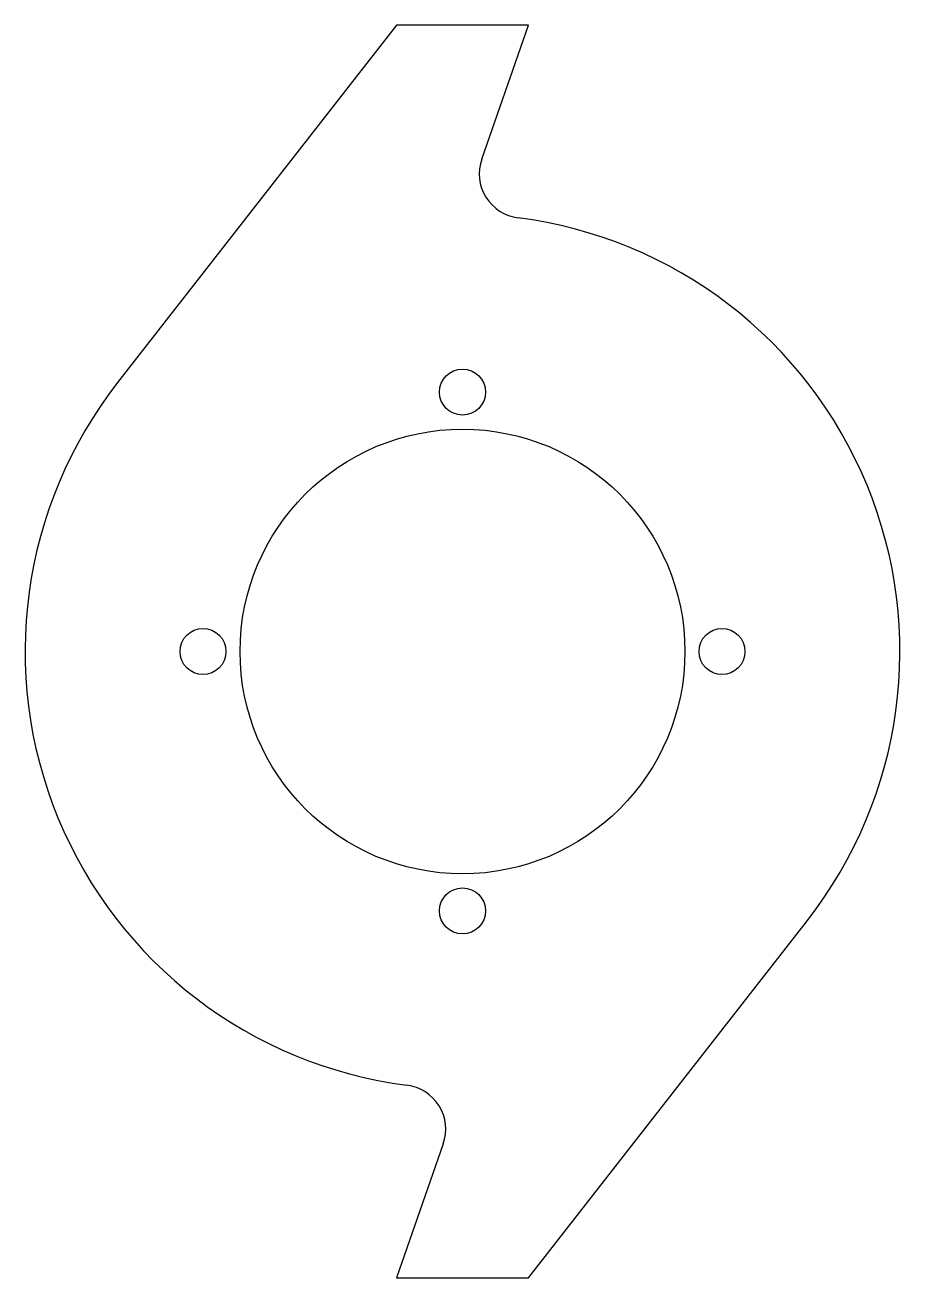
# Model space of a CAD drawing. Extents: x -29.5 to 29.5, y -42.3 to 42.3.
import ezdxf

# ---------------------------------------------------------------- set-up
doc = ezdxf.new("R2010")
doc.units = 0
doc.layers.add('VISIBLE', color=7, linetype='CONTINUOUS')

msp = doc.modelspace()

# ---------------------------------------------------------------- linework, layer by layer
at = {"layer": 'VISIBLE'}
for p, q in [((-4.442, 42.267), (-23.26, 18.145)), ((4.442, 42.267), (-4.442, 42.267)), ((1.295, 33.223), (4.442, 42.267)), ((4.442, -42.267), (23.26, -18.145)), ((-1.295, -33.223), (-4.442, -42.267)), ((-4.442, -42.267), (4.442, -42.267))]:
    msp.add_line(p, q, dxfattribs=at)
for centre, radius in [((0, 17.5), 1.55), ((0, 0), 15), ((-17.5, 0), 1.55), ((17.5, 0), 1.55), ((0, -17.5), 1.55)]:
    msp.add_circle(centre, radius, dxfattribs=at)
for centre, radius, start, end in [((4.129, 32.237), 3, 160.81418, 262.70163), ((0, 0), 29.5, 322.04305, 82.70163), ((0, 0), 29.5, 142.04305, 262.70163), ((-4.129, -32.237), 3, 340.81418, 82.70163)]:
    msp.add_arc(centre, radius, start, end, dxfattribs=at)

doc.saveas('drawing.dxf')
